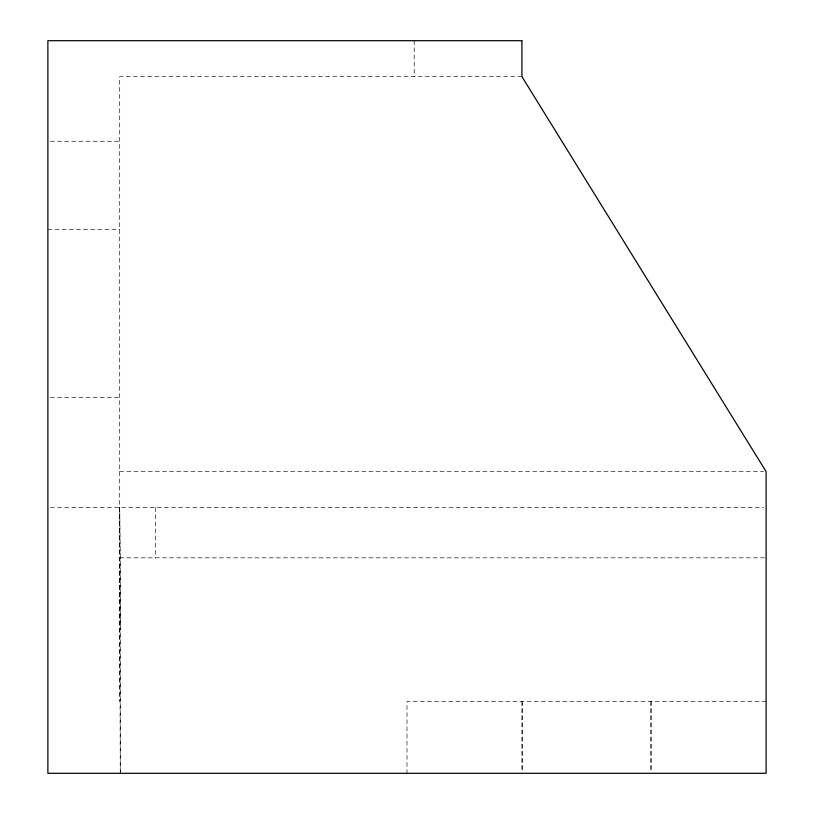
<?xml version="1.0" encoding="UTF-8"?>
<svg xmlns="http://www.w3.org/2000/svg" width="814" height="814" viewBox="0 0 814 814"><rect width="100%" height="100%" fill="white"/><g stroke="black" fill="none" stroke-linecap="round" stroke-linejoin="round"><path stroke-width="0.61" stroke-dasharray="4.07 3.05" d="M120.279 772.028L120.279 557.834L119.709 557.834L120.279 773.3M521.916 76.608L119.709 76.608L119.709 701.475M50.407 141.249L119.709 141.249M47.884 229.599L119.709 229.599M50.407 397.659L119.709 397.659M119.709 471.642L763.573 471.642M50.407 507.549L763.573 507.549M119.709 557.834L766.116 557.834M766.116 701.475L407 701.475L407 773.3M120.279 557.834L119.709 507.549L120.279 629.649M651.2 701.475L651.2 772.038M650.824 701.475L650.824 772.038M522.293 701.475L522.293 772.038M521.916 701.475L521.916 772.038M414.184 40.7L414.184 76.608M155.616 507.549L155.616 557.834"/><path stroke-width="1.22" d="M521.916 40.7L47.884 40.7L47.884 773.3L766.116 773.3L766.116 471.642L521.916 76.608L521.916 40.7"/></g></svg>
